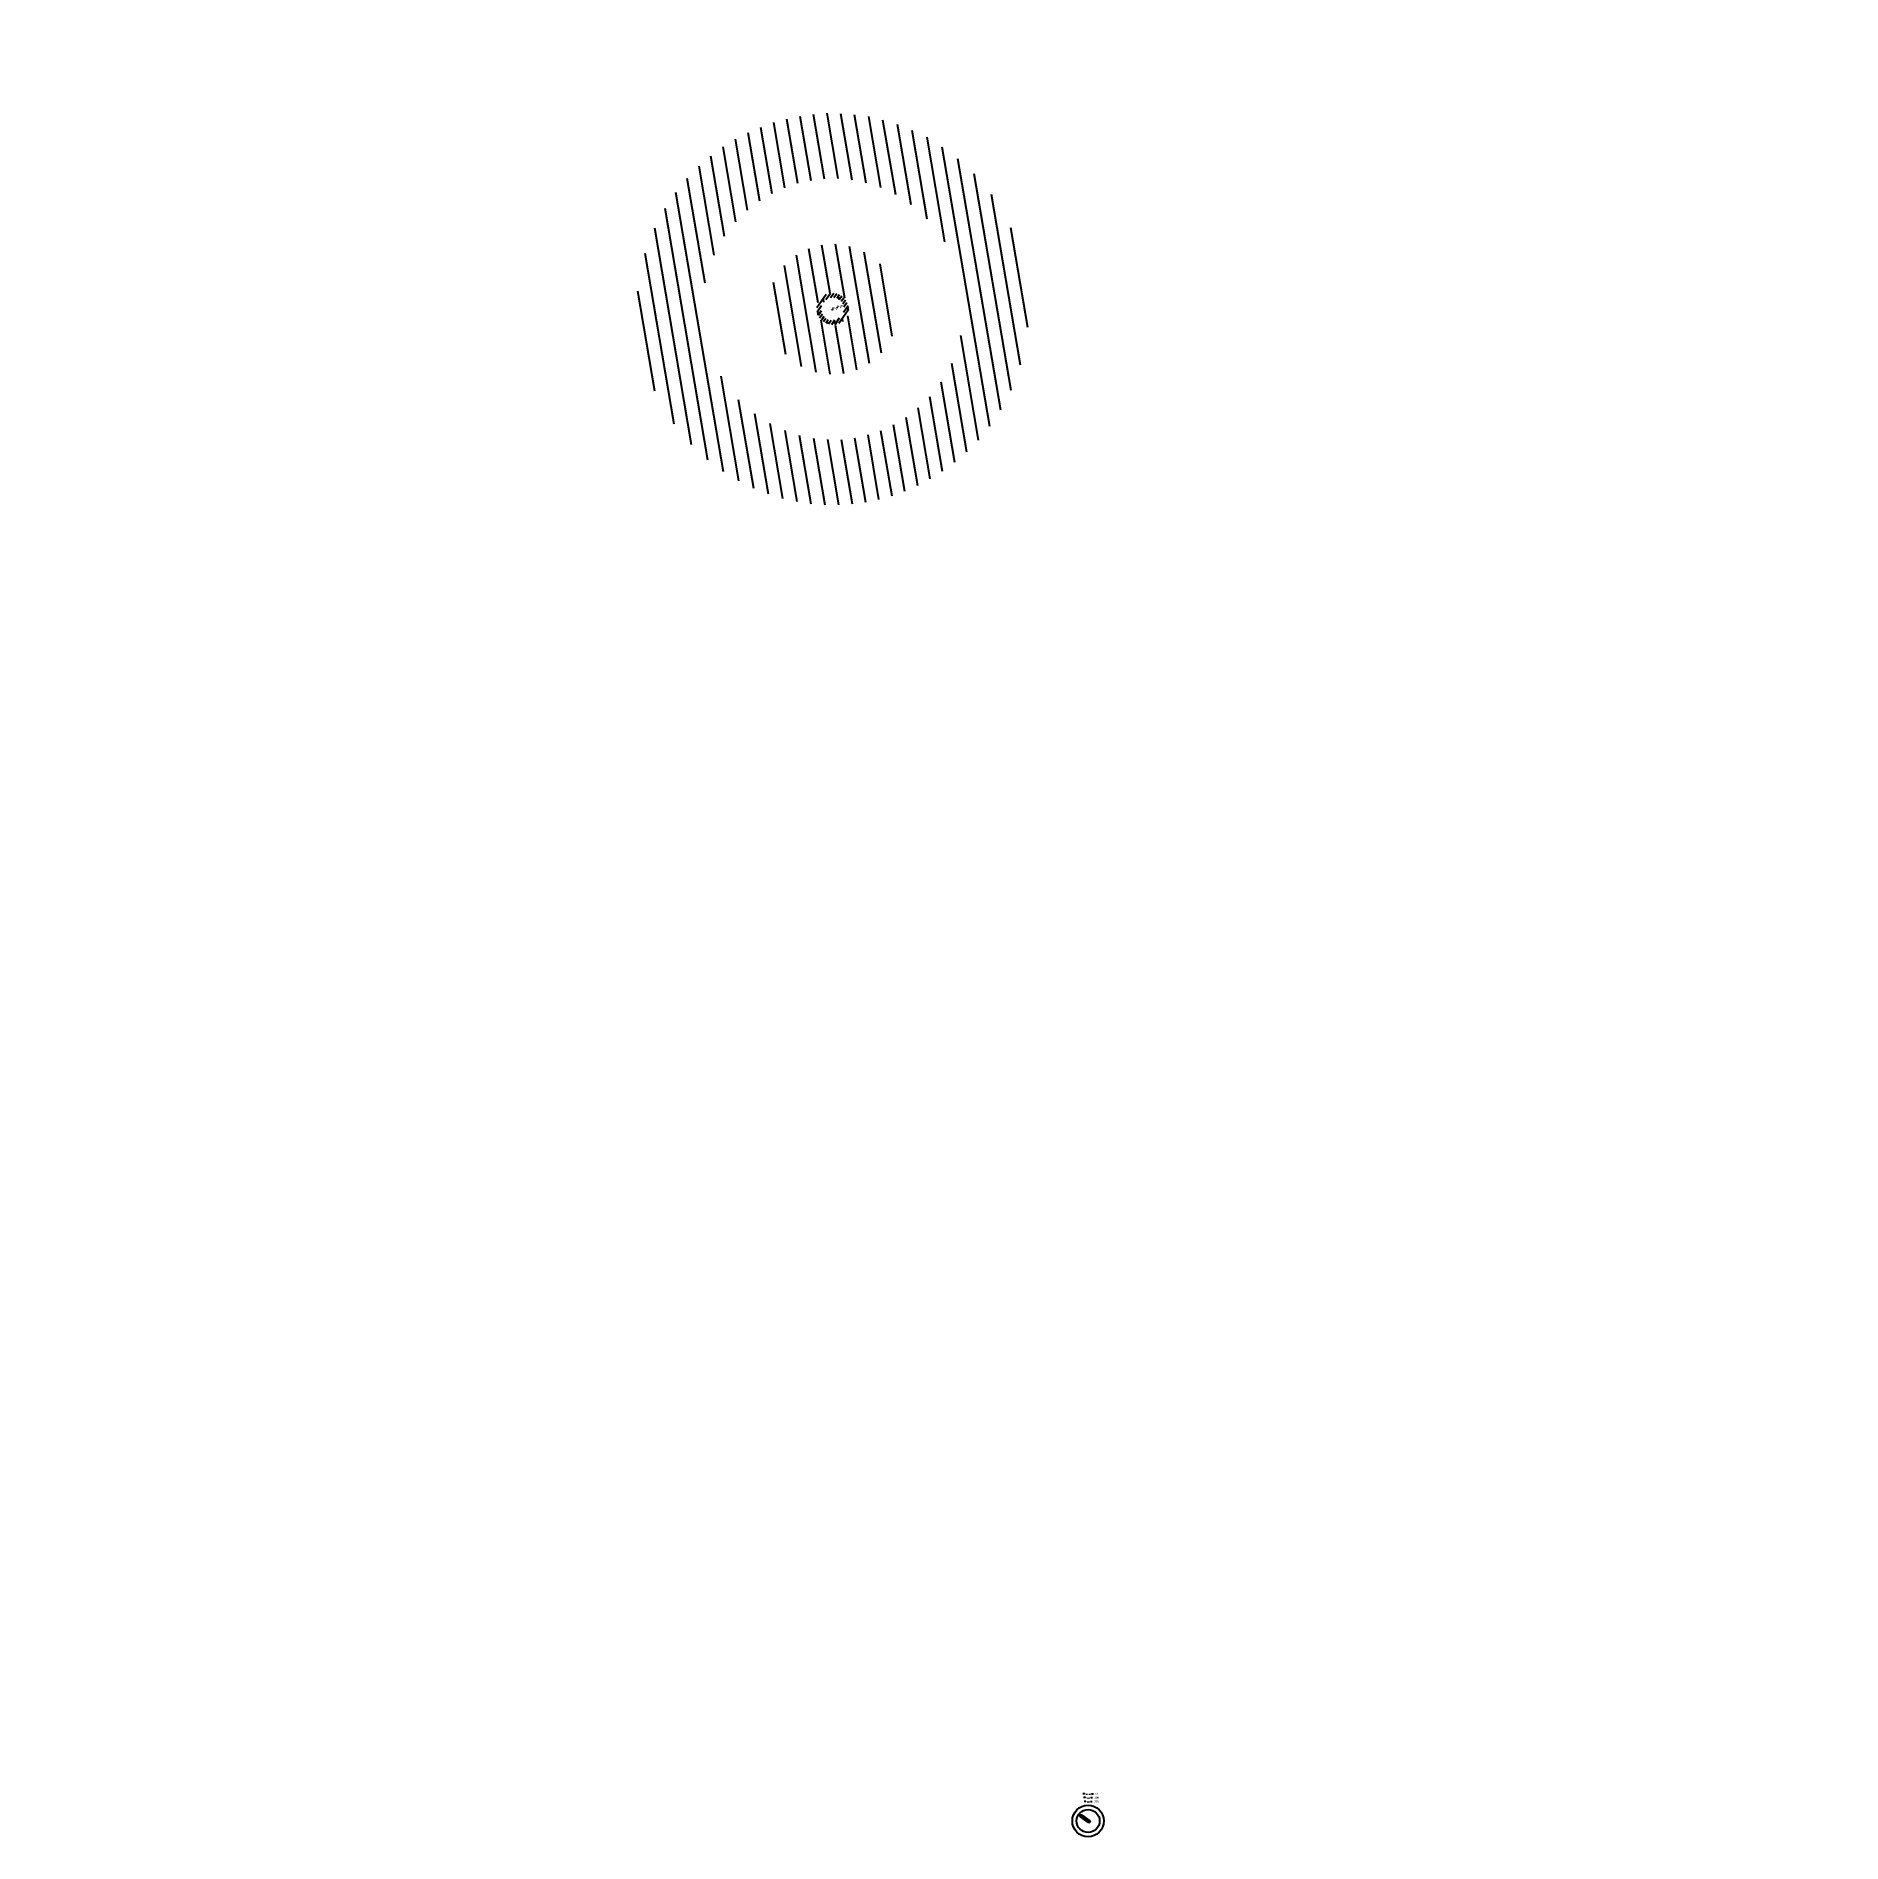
# Model space of a CAD drawing. Extents: x -9.7 to 7, y -0.2 to 16.5.
import ezdxf

# ---------------------------------------------------------------- set-up
doc = ezdxf.new("R2010")
doc.units = 0
doc.header["$LTSCALE"] = 0.1
doc.linetypes.add('AUSGEZOGEN', pattern=[0])
doc.layers.get('0').update_dxf_attribs({"linetype": 'AUSGEZOGEN'})
doc.dimstyles.get("Standard").update_dxf_attribs({"dimtxt": 2.5, "dimasz": 2.5, "dimexe": 1.25, "dimexo": 0.625, "dimtad": 1, "dimcen": 2.5, "dimazin": 3, "dimtfac": 1, "dimtmove": 0, "dimatfit": 3})

# ---------------------------------------------------------------- blocks, each defined once
blk = doc.blocks.new('*D')
at = {"color": 0}
for p, q in [((-0.031, 0.251), (-0.049, 0.251)), ((-0.024, 0.216), (-0.042, 0.216)), ((-0.021, 0.181), (-0.038, 0.181)), ((-0.014, 0.25), (-0.014, 0.242)), ((-0.007, 0.215), (-0.007, 0.207)), ((-0.003, 0.18), (-0.003, 0.172)), ((0.003, 0.18), (0.003, 0.172)), ((0.007, 0.215), (0.007, 0.207)), ((0.014, 0.25), (0.014, 0.242)), ((0.021, 0.181), (0.038, 0.181)), ((0.024, 0.216), (0.042, 0.216)), ((0.031, 0.251), (0.049, 0.251))]:
    blk.add_line(p, q, dxfattribs=at)
for points in [[(-0.031, 0.248), (-0.031, 0.253), (-0.014, 0.251)], [(-0.024, 0.213), (-0.024, 0.218), (-0.007, 0.216)], [(-0.021, 0.178), (-0.021, 0.183), (-0.003, 0.181)], [(0.021, 0.178), (0.021, 0.183), (0.003, 0.181)], [(0.024, 0.213), (0.024, 0.218), (0.007, 0.216)], [(0.031, 0.248), (0.031, 0.253), (0.014, 0.251)]]:
    blk.add_solid(points, dxfattribs=at)
for s, p in [('20ft', (0.056, 0.172)), ('10ft', (0.059, 0.207)), ('5ft', (0.066, 0.242))]:
    blk.add_text(s, height=0.0175, dxfattribs=at).set_placement(p)
blk = doc.blocks.new('*X')
at = {"color": 0}
for p, q in [((10.03, 10.03), (10.04, 10.04)), ((10.03, 10.03), (10.04, 10.04)), ((10.03, 10.021), (10.047, 10.038)), ((10.03, 10.021), (10.047, 10.038)), ((10.03, 10.012), (10.05, 10.032)), ((10.03, 10.012), (10.05, 10.032)), ((10.03, 10.003), (10.05, 10.023)), ((10.03, 10.003), (10.05, 10.023)), ((10.03, 9.995), (10.05, 10.015)), ((10.03, 9.995), (10.05, 10.015)), ((10.03, 9.986), (10.05, 10.006)), ((10.03, 9.986), (10.05, 10.006)), ((10.03, 9.977), (10.05, 9.997)), ((10.03, 9.977), (10.05, 9.997)), ((10.03, 9.968), (10.05, 9.988)), ((10.03, 9.968), (10.05, 9.988)), ((10.03, 9.959), (10.05, 9.979)), ((10.03, 9.959), (10.05, 9.979)), ((10.03, 9.95), (10.05, 9.97)), ((10.03, 9.95), (10.05, 9.97)), ((10.03, 9.942), (10.05, 9.962)), ((10.03, 9.942), (10.05, 9.962)), ((10.031, 9.934), (10.05, 9.953)), ((10.031, 9.934), (10.05, 9.953)), ((10.036, 9.93), (10.05, 9.944)), ((10.036, 9.93), (10.05, 9.944)), ((-1.811, -0.043), (0.043, 1.811)), ((-1.806, 0.138), (-0.138, 1.806)), ((-1.779, 0.342), (-0.342, 1.779)), ((-1.715, 0.583), (-0.583, 1.715)), ((-0.485, 1.106), (0.209, 1.8)), ((-0.228, 1.186), (0.361, 1.775)), ((-0.03, 1.207), (0.503, 1.74)), ((0.139, 1.2), (0.636, 1.696)), ((-1.569, 0.906), (-0.906, 1.569)), ((0.289, 1.173), (0.76, 1.644)), ((0.424, 1.131), (0.878, 1.585)), ((0.547, 1.077), (0.988, 1.518)), ((0.659, 1.012), (1.092, 1.446)), ((0.761, 0.938), (1.19, 1.366)), ((0.854, 0.854), (1.281, 1.281)), ((0.938, 0.761), (1.366, 1.19)), ((1.012, 0.659), (1.446, 1.092)), ((1.077, 0.547), (1.518, 0.988)), ((1.131, 0.424), (1.585, 0.878)), ((1.173, 0.289), (1.644, 0.76)), ((-0.6, -0.07), (0.07, 0.6)), ((-0.593, 0.114), (-0.114, 0.593)), ((-0.565, -0.212), (0.212, 0.565)), ((-0.029, 0.148), (0.329, 0.506)), ((1.2, 0.139), (1.696, 0.636)), ((1.207, -0.03), (1.74, 0.503)), ((-1.8, -0.209), (-1.106, 0.485)), ((0.107, 0.107), (0.427, 0.427)), ((1.186, -0.228), (1.775, 0.361)), ((-1.775, -0.361), (-1.186, 0.228)), ((-0.212, -0.565), (0.565, 0.212)), ((0.148, -0.029), (0.506, 0.329)), ((1.106, -0.485), (1.8, 0.209)), ((-1.74, -0.503), (-1.207, 0.03)), ((-0.506, -0.329), (-0.148, 0.029)), ((-0.146, 0), (-0.106, 0)), ((-0.146, 0), (-0.106, 0)), ((-0.143, 0.025), (-0.103, 0.025)), ((-0.137, 0.05), (-0.093, 0.05)), ((-0.125, 0.075), (-0.074, 0.075)), ((-0.106, 0.1), (-0.034, 0.1)), ((-0.1, 0.1), (-0.076, 0.124)), ((-0.075, 0.125), (0.075, 0.125)), ((-0.075, 0.05), (-0.07, 0.05)), ((-0.07, -0.6), (0.6, 0.07)), ((-0.058, 0.05), (-0.053, 0.05)), ((-0.053, 0.025), (-0.047, 0.025)), ((-0.043, -1.811), (1.811, 0.043)), ((-0.041, 0.025), (-0.028, 0.025)), ((-0.022, 0.025), (-0.018, 0.025)), ((-0.017, 0), (-0.011, 0)), ((-0.017, 0), (-0.011, 0)), ((-0.005, 0), (0.008, 0)), ((-0.005, 0), (0.008, 0)), ((0.007, 0.007), (0.007, 0.007)), ((0.007, 0.007), (0.007, 0.007)), ((0.014, 0), (0.017, 0)), ((0.014, 0), (0.017, 0)), ((0.025, 0.125), (0.04, 0.14)), ((0.034, 0.1), (0.106, 0.1)), ((0.074, 0.075), (0.125, 0.075)), ((0.075, 0.075), (0.103, 0.103)), ((0.075, 0.075), (0.1, 0.1)), ((0.093, 0.05), (0.137, 0.05)), ((0.103, 0.025), (0.143, 0.025)), ((0.106, 0), (0.146, 0)), ((0.106, 0), (0.146, 0)), ((0.125, 0.025), (0.14, 0.04)), ((-1.696, -0.636), (-1.2, -0.139)), ((-0.427, -0.427), (-0.107, -0.107)), ((-0.329, -0.506), (0.029, -0.148)), ((-0.143, -0.025), (-0.103, -0.025)), ((-0.137, -0.05), (-0.093, -0.05)), ((-0.125, -0.025), (-0.105, -0.005)), ((-0.125, -0.075), (-0.074, -0.075)), ((-0.106, -0.1), (-0.034, -0.1)), ((-0.075, -0.075), (-0.075, -0.075)), ((-0.075, -0.125), (0.075, -0.125)), ((-0.025, -0.125), (-0.005, -0.105)), ((0.034, -0.1), (0.106, -0.1)), ((0.074, -0.075), (0.125, -0.075)), ((0.093, -0.05), (0.137, -0.05)), ((0.1, -0.1), (0.124, -0.076)), ((0.103, -0.025), (0.143, -0.025)), ((0.114, -0.593), (0.593, -0.114)), ((0.138, -1.806), (1.806, -0.138)), ((-1.644, -0.76), (-1.173, -0.289)), ((-1.585, -0.878), (-1.131, -0.424)), ((0.342, -1.779), (1.779, -0.342)), ((-1.518, -0.988), (-1.077, -0.547)), ((-1.446, -1.092), (-1.012, -0.659)), ((0.583, -1.715), (1.715, -0.583)), ((-1.366, -1.19), (-0.938, -0.761)), ((-1.281, -1.281), (-0.854, -0.854)), ((-1.19, -1.366), (-0.761, -0.938)), ((0.906, -1.569), (1.569, -0.906)), ((-1.092, -1.446), (-0.659, -1.012)), ((-0.988, -1.518), (-0.547, -1.077)), ((-0.878, -1.585), (-0.424, -1.131)), ((-0.209, -1.8), (0.485, -1.106)), ((-0.76, -1.644), (-0.289, -1.173)), ((-0.636, -1.696), (-0.139, -1.2)), ((-0.503, -1.74), (0.03, -1.207)), ((-0.361, -1.775), (0.228, -1.186))]:
    blk.add_line(p, q, dxfattribs=at)
blk = doc.blocks.new('ROCKL')
at = {"color": 0}
blk.add_lwpolyline([(-0.001, 0.02), (0.001, 0.02, -0.414214), (0.01, 0.011), (0.01, -0.081, -0.414214), (0.001, -0.09), (-0.001, -0.09, -0.414214), (-0.01, -0.081), (-0.01, 0.011, -0.414214)], format="xyb", close=True, dxfattribs=at)
blk.add_lwpolyline([(-0.001, 0.02), (0.001, 0.02, -0.414214), (0.01, 0.011), (0.01, -0.081, -0.414214), (0.001, -0.09), (-0.001, -0.09, -0.414214), (-0.01, -0.081), (-0.01, 0.011, -0.414214)], format="xyb", close=True, dxfattribs=at)
for radius in [0.146, 0.146, 0.106, 0.106]:
    blk.add_circle((0, 0), radius, dxfattribs=at)
blk.add_blockref('*X', (-10.04, -10.02), dxfattribs=at)
blk.add_blockref('*X', (-10.04, -10.02), dxfattribs=at)

msp = doc.modelspace()

# ---------------------------------------------------------------- block references
at = {"color": 0, "rotation": 234.653771551279}
msp.add_blockref('ROCKL', (0, 0), dxfattribs=at)

# ---------------------------------------------------------------- dimensions: what is measured, and where the dimension line sits
at = {"color": 0}
for base, p1, p2, text, middle in [((0.014, 0.251), (-0.014, 0.251), (0.014, 0.251), '5ft', (0.084, 0.251)), ((0.007, 0.216), (-0.007, 0.216), (0.007, 0.216), '10ft', (0.084, 0.216)), ((0.003, 0.181), (-0.003, 0.181), (0.003, 0.181), '20ft', (0.082, 0.181))]:
    dim = msp.add_linear_dim(base=base, p1=p1, p2=p2, text=text, dimstyle='Standard', dxfattribs=at)
    dim.commit()
    dim.dimension.update_dxf_attribs({"geometry": '*D', "text_midpoint": middle})

doc.saveas('drawing.dxf')
